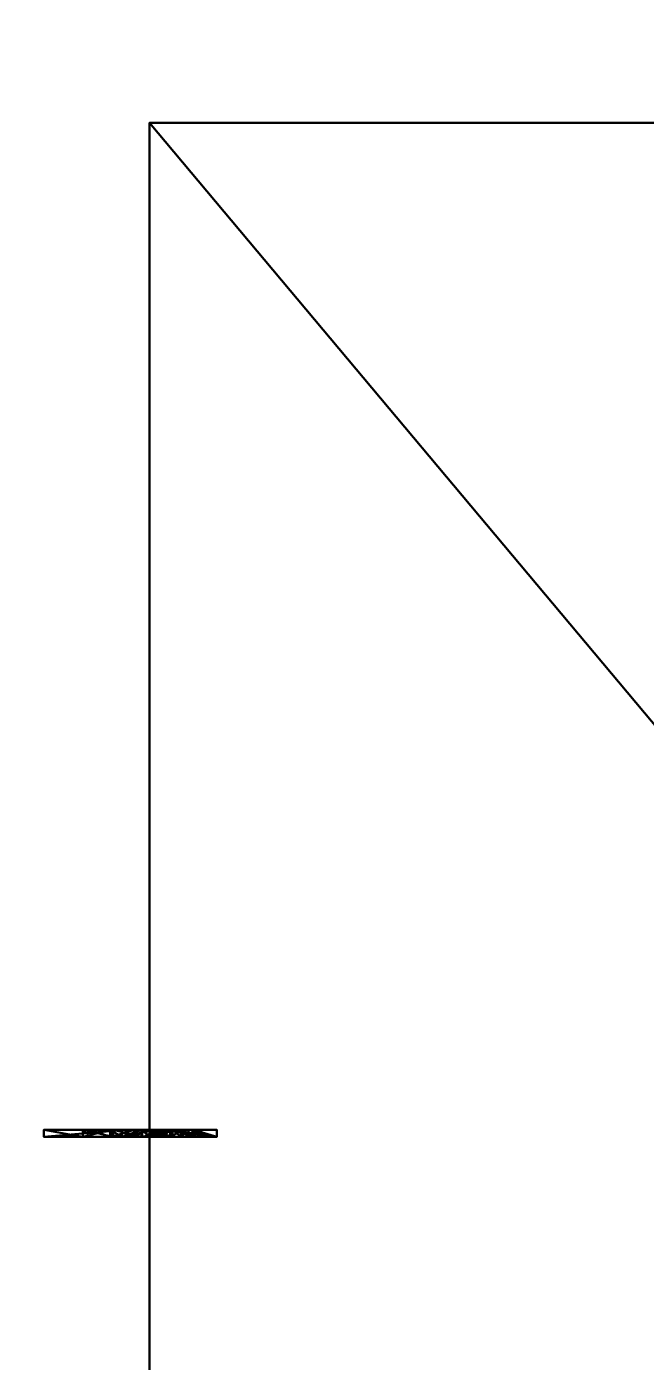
# Model space of a CAD drawing. Extents: x -4.3 to 2.7, y -5.9 to 5.2.
# Drawn here: x 2.1296 to 2.3079, y 3.5232 to 3.9077 of the extents above; entities that cross this region are included whole.
import ezdxf

# ---------------------------------------------------------------- set-up
doc = ezdxf.new("R2010")
doc.units = 0
doc.header["$LTSCALE"] = 0.0254
doc.layers.get('0').update_dxf_attribs({"linetype": 'CONTINUOUS'})
doc.layers.get('DEFPOINTS').update_dxf_attribs({"linetype": 'CONTINUOUS'})
doc.layers.add('ROOM', color=252, linetype='CONTINUOUS')
doc.layers.add('SUBS__SUBWOOFERS_', color=34, linetype='CONTINUOUS')
doc.styles.add('TAHOMA', font='')
doc.styles.get('TAHOMA').set_extended_font_data('Tahoma')
doc.dimstyles.new('DIMSTYLE1', dxfattribs={"dimtxt": 0.211521, "dimasz": 0.0127, "dimexe": 0.0127, "dimexo": 0.0127, "dimgap": 0.00254, "dimtad": 0, "dimtih": 1, "dimtoh": 1, "dimdec": 3, "dimzin": 0, "dimtxsty": 'TAHOMA', "dimblk": 'ARCHTICK', "dimcen": 0.09, "dimazin": 3, "dimtfac": 1, "dimtdec": 4, "dimtofl": 0, "dimtmove": 0, "dimatfit": 3, "dimtolj": 1, "dimtzin": 0})

# ---------------------------------------------------------------- blocks, each defined once
blk = doc.blocks.new('GROUPE84_1')
at = {"color": 0}
for p, q in [((0.21559, 0), (0.21559, 0.05535)), ((0.21559, 0, 0.002), (0.21559, 0.05535, 0.002)), ((0.21559, 0), (0.21559, 0.05535)), ((0.21559, 0, 0.002), (0.21559, 0.05535, 0.002)), ((0.21559, 0.05535), (0.21559, 0.05535, 0.002)), ((0.21559, 0.05535), (0.21559, 0.05535, 0.002)), ((0.23911, 0.05535), (0.23911, 0.05535, 0.002)), ((0.23911, 0.05535), (0.23911, 0.05535, 0.002)), ((0.24677, 0.05498), (0.24677, 0.05498, 0.002)), ((0.24677, 0.05498), (0.24677, 0.05498, 0.002)), ((0.252, 0.05386), (0.252, 0.05386, 0.002)), ((0.252, 0.05386), (0.252, 0.05386, 0.002)), ((0.25562, 0.05179), (0.25562, 0.05179, 0.002)), ((0.25562, 0.05179), (0.25562, 0.05179, 0.002)), ((0.25844, 0.04855), (0.25844, 0.04855, 0.002)), ((0.25844, 0.04855), (0.25844, 0.04855, 0.002)), ((0.22676, 0.04599), (0.22676, 0.03194)), ((0.22676, 0.04599, 0.002), (0.22676, 0.03194, 0.002)), ((0.22676, 0.04599), (0.22676, 0.04599, 0.002)), ((0.22676, 0.04599), (0.22676, 0.03194)), ((0.22676, 0.04599), (0.22676, 0.04599, 0.002)), ((0.22676, 0.04599, 0.002), (0.22676, 0.03194, 0.002)), ((0.23549, 0.04599), (0.23549, 0.04599, 0.002)), ((0.23549, 0.04599), (0.23549, 0.04599, 0.002)), ((0.24364, 0.0458), (0.24364, 0.0458, 0.002)), ((0.24364, 0.0458), (0.24364, 0.0458, 0.002)), ((0.24605, 0.04503), (0.24605, 0.04503, 0.002)), ((0.24605, 0.04503), (0.24605, 0.04503, 0.002)), ((0.24785, 0.04363), (0.24785, 0.04363, 0.002)), ((0.24785, 0.04363), (0.24785, 0.04363, 0.002)), ((0.26025, 0.04447), (0.26025, 0.04447, 0.002)), ((0.26025, 0.04447), (0.26025, 0.04447, 0.002)), ((0.24897, 0.04164), (0.24897, 0.04164, 0.002)), ((0.24897, 0.04164), (0.24897, 0.04164, 0.002)), ((0.24934, 0.03912), (0.24934, 0.03912, 0.002)), ((0.24934, 0.03912), (0.24934, 0.03912, 0.002)), ((0.26086, 0.03983), (0.26086, 0.03983, 0.002)), ((0.26086, 0.03983), (0.26086, 0.03983, 0.002)), ((0.24821, 0.03496), (0.24821, 0.03496, 0.002)), ((0.24821, 0.03496), (0.24821, 0.03496, 0.002)), ((0.24906, 0.03683), (0.24906, 0.03683, 0.002)), ((0.24906, 0.03683), (0.24906, 0.03683, 0.002)), ((0.22676, 0.03194), (0.22676, 0.03194, 0.002)), ((0.22676, 0.03194), (0.22676, 0.03194, 0.002)), ((0.23503, 0.03194), (0.23503, 0.03194, 0.002)), ((0.23503, 0.03194), (0.23503, 0.03194, 0.002)), ((0.24156, 0.03211), (0.24156, 0.03211, 0.002)), ((0.24156, 0.03211), (0.24156, 0.03211, 0.002)), ((0.24508, 0.03262), (0.24508, 0.03262, 0.002)), ((0.24508, 0.03262), (0.24508, 0.03262, 0.002)), ((0.24686, 0.03355), (0.24686, 0.03355, 0.002)), ((0.24686, 0.03355), (0.24686, 0.03355, 0.002)), ((0.2588, 0.03171), (0.2588, 0.03171, 0.002)), ((0.2588, 0.03171), (0.2588, 0.03171, 0.002)), ((0.25994, 0.03415), (0.25994, 0.03415, 0.002)), ((0.25994, 0.03415), (0.25994, 0.03415, 0.002)), ((0.25514, 0.0277), (0.25514, 0.0277, 0.002)), ((0.25514, 0.0277), (0.25514, 0.0277, 0.002)), ((0.2572, 0.02954), (0.2572, 0.02954, 0.002)), ((0.2572, 0.02954), (0.2572, 0.02954, 0.002)), ((0.22676, 0.02311), (0.22676, 0)), ((0.22676, 0.02311, 0.002), (0.22676, 0, 0.002)), ((0.22676, 0.02311), (0.22676, 0.02311, 0.002)), ((0.22676, 0.02311), (0.22676, 0)), ((0.22676, 0.02311), (0.22676, 0.02311, 0.002)), ((0.22676, 0.02311, 0.002), (0.22676, 0, 0.002)), ((0.22903, 0.02311), (0.22903, 0.02311, 0.002)), ((0.22903, 0.02311), (0.22903, 0.02311, 0.002)), ((0.24625, 0.02443), (0.24625, 0.02443, 0.002)), ((0.24625, 0.02443), (0.24625, 0.02443, 0.002)), ((0.25263, 0.02624), (0.25263, 0.02624, 0.002)), ((0.25263, 0.02624), (0.25263, 0.02624, 0.002)), ((0.23465, 0.02248), (0.23465, 0.02248, 0.002)), ((0.23465, 0.02248), (0.23465, 0.02248, 0.002)), ((0.23802, 0.02018), (0.23802, 0.02018, 0.002)), ((0.23802, 0.02018), (0.23802, 0.02018, 0.002)), ((0.24955, 0.02221), (0.24955, 0.02221, 0.002)), ((0.24955, 0.02221), (0.24955, 0.02221, 0.002)), ((0.25223, 0.01978), (0.25223, 0.01978, 0.002)), ((0.25223, 0.01978), (0.25223, 0.01978, 0.002)), ((0.24391, 0.01204), (0.24391, 0.01204, 0.002)), ((0.24391, 0.01204), (0.24391, 0.01204, 0.002)), ((0.25859, 0.0108), (0.25859, 0.0108, 0.002)), ((0.25859, 0.0108), (0.25859, 0.0108, 0.002)), ((0.22676, 0), (0.21559, 0)), ((0.22676, 0, 0.002), (0.21559, 0, 0.002)), ((0.21559, 0), (0.21559, 0, 0.002)), ((0.22676, 0), (0.21559, 0)), ((0.22676, 0, 0.002), (0.21559, 0, 0.002)), ((0.21559, 0), (0.21559, 0, 0.002)), ((0.22676, 0), (0.22676, 0, 0.002)), ((0.22676, 0), (0.22676, 0, 0.002)), ((0.26535, 0), (0.25198, 0)), ((0.26535, 0, 0.002), (0.25198, 0, 0.002)), ((0.26535, 0), (0.25198, 0)), ((0.26535, 0, 0.002), (0.25198, 0, 0.002)), ((0.25198, 0), (0.25198, 0, 0.002)), ((0.25198, 0), (0.25198, 0, 0.002)), ((0.26535, 0), (0.26535, 0, 0.002)), ((0.26535, 0), (0.26535, 0, 0.002))]:
    blk.add_line(p, q, dxfattribs=at)
at = {"color": 28}
mesh = blk.add_polyface(dxfattribs=at)
corners = [(0.21559, 0.05535), (0.22676, 0.04599), (0.21559, 0), (0.23911, 0.05535), (0.23549, 0.04599), (0.24364, 0.0458), (0.24677, 0.05498), (0.24605, 0.04503), (0.24785, 0.04363), (0.252, 0.05386), (0.24897, 0.04164), (0.24934, 0.03912), (0.24686, 0.03355), (0.24625, 0.02443), (0.24508, 0.03262), (0.25263, 0.02624), (0.24821, 0.03496), (0.24906, 0.03683), (0.25562, 0.05179), (0.25514, 0.0277), (0.2572, 0.02954), (0.25844, 0.04855), (0.2588, 0.03171), (0.26025, 0.04447), (0.25994, 0.03415), (0.26086, 0.03983), (0.23503, 0.03194), (0.22676, 0.02311), (0.22676, 0.03194), (0.22903, 0.02311), (0.23465, 0.02248), (0.23802, 0.02018), (0.24156, 0.03211), (0.24391, 0.01204), (0.25198, 0), (0.24955, 0.02221), (0.25223, 0.01978), (0.26535, 0), (0.25859, 0.0108), (0.22676, 0)]
mesh.append_faces([[corners[k] for k in face] for face in [(24, 23, 25), (37, 36, 38)]], dxfattribs={"vtx0": -1, "color": 28})
mesh.append_faces([[corners[k] for k in face] for face in [(0, 1, 2), (1, 3, 4), (4, 3, 5), (5, 6, 7), (7, 6, 8), (8, 9, 10), (10, 9, 11), (12, 13, 14), (13, 12, 15), (15, 18, 19), (19, 18, 20), (20, 21, 22), (22, 23, 24), (26, 27, 28), (27, 26, 29), (29, 26, 30), (30, 26, 31), (31, 32, 33), (33, 13, 34), (34, 36, 37), (39, 28, 27)]], dxfattribs={"vtx0": -1, "vtx1": -1, "color": 28})
mesh.append_faces([[corners[k] for k in face] for face in [(15, 11, 9), (33, 14, 13)]], dxfattribs={"vtx0": -1, "vtx1": -1, "vtx2": -1, "color": 28})
mesh.append_faces([[corners[k] for k in face] for face in [(1, 0, 3), (5, 3, 6), (8, 6, 9), (15, 12, 16), (15, 16, 17), (15, 17, 11), (15, 9, 18), (20, 18, 21), (22, 21, 23), (31, 26, 32), (33, 32, 14), (34, 13, 35), (34, 35, 36), (1, 39, 2), (39, 1, 28)]], dxfattribs={"vtx0": -1, "vtx2": -1, "color": 28})
mesh = blk.add_polyface(dxfattribs=at)
corners = [(0.22903, 0.02311, 0.002), (0.22676, 0.03194, 0.002), (0.22676, 0.02311, 0.002), (0.23503, 0.03194, 0.002), (0.23465, 0.02248, 0.002), (0.23802, 0.02018, 0.002), (0.24156, 0.03211, 0.002), (0.24391, 0.01204, 0.002), (0.24508, 0.03262, 0.002), (0.24625, 0.02443, 0.002), (0.25198, 0, 0.002), (0.24955, 0.02221, 0.002), (0.25223, 0.01978, 0.002), (0.26535, 0, 0.002), (0.25859, 0.0108, 0.002), (0.24686, 0.03355, 0.002), (0.25263, 0.02624, 0.002), (0.24821, 0.03496, 0.002), (0.24906, 0.03683, 0.002), (0.24934, 0.03912, 0.002), (0.252, 0.05386, 0.002), (0.25562, 0.05179, 0.002), (0.25514, 0.0277, 0.002), (0.2572, 0.02954, 0.002), (0.25844, 0.04855, 0.002), (0.2588, 0.03171, 0.002), (0.26025, 0.04447, 0.002), (0.25994, 0.03415, 0.002), (0.26086, 0.03983, 0.002), (0.22676, 0, 0.002), (0.21559, 0.05535, 0.002), (0.21559, 0, 0.002), (0.22676, 0.04599, 0.002), (0.23911, 0.05535, 0.002), (0.23549, 0.04599, 0.002), (0.24364, 0.0458, 0.002), (0.24677, 0.05498, 0.002), (0.24605, 0.04503, 0.002), (0.24785, 0.04363, 0.002), (0.24897, 0.04164, 0.002)]
mesh.append_faces([[corners[k] for k in face] for face in [(12, 13, 14), (26, 27, 28), (29, 30, 31)]], dxfattribs={"vtx0": -1, "color": 28})
mesh.append_faces([[corners[k] for k in face] for face in [(0, 1, 2), (1, 0, 3), (3, 5, 6), (6, 7, 8), (9, 10, 11), (11, 10, 12), (15, 16, 17), (17, 16, 18), (18, 16, 19), (20, 16, 21), (21, 23, 24), (24, 25, 26), (30, 32, 33), (32, 2, 1), (33, 35, 36), (36, 38, 20)]], dxfattribs={"vtx0": -1, "vtx1": -1, "color": 28})
mesh.append_faces([[corners[k] for k in face] for face in [(8, 7, 9), (19, 16, 20), (30, 29, 32)]], dxfattribs={"vtx0": -1, "vtx1": -1, "vtx2": -1, "color": 28})
mesh.append_faces([[corners[k] for k in face] for face in [(3, 0, 4), (3, 4, 5), (6, 5, 7), (9, 7, 10), (12, 10, 13), (9, 15, 8), (15, 9, 16), (21, 16, 22), (21, 22, 23), (24, 23, 25), (26, 25, 27), (32, 29, 2), (33, 32, 34), (33, 34, 35), (36, 35, 37), (36, 37, 38), (20, 38, 39), (20, 39, 19)]], dxfattribs={"vtx0": -1, "vtx2": -1, "color": 28})
mesh = blk.add_polyface(dxfattribs=at)
corners = [(0.21559, 0.05535, 0.002), (0.21559, 0), (0.21559, 0, 0.002), (0.21559, 0.05535)]
mesh.append_faces([[corners[k] for k in face] for face in [(0, 1, 2), (1, 0, 3)]], dxfattribs={"vtx0": -1, "color": 28})
mesh = blk.add_polyface(dxfattribs=at)
corners = [(0.21559, 0.05535, 0.002), (0.23911, 0.05535), (0.21559, 0.05535), (0.23911, 0.05535, 0.002)]
mesh.append_faces([[corners[k] for k in face] for face in [(0, 1, 2), (1, 0, 3)]], dxfattribs={"vtx0": -1, "color": 28})
mesh = blk.add_polyface(dxfattribs=at)
corners = [(0.23911, 0.05535, 0.002), (0.24677, 0.05498), (0.23911, 0.05535), (0.24677, 0.05498, 0.002)]
mesh.append_faces([[corners[k] for k in face] for face in [(0, 1, 2), (1, 0, 3)]], dxfattribs={"vtx0": -1, "color": 28})
mesh = blk.add_polyface(dxfattribs=at)
corners = [(0.24677, 0.05498, 0.002), (0.252, 0.05386), (0.24677, 0.05498), (0.252, 0.05386, 0.002)]
mesh.append_faces([[corners[k] for k in face] for face in [(0, 1, 2), (1, 0, 3)]], dxfattribs={"vtx0": -1, "color": 28})
mesh = blk.add_polyface(dxfattribs=at)
corners = [(0.252, 0.05386, 0.002), (0.25562, 0.05179), (0.252, 0.05386), (0.25562, 0.05179, 0.002)]
mesh.append_faces([[corners[k] for k in face] for face in [(0, 1, 2), (1, 0, 3)]], dxfattribs={"vtx0": -1, "color": 28})
mesh = blk.add_polyface(dxfattribs=at)
corners = [(0.25562, 0.05179), (0.25844, 0.04855, 0.002), (0.25844, 0.04855), (0.25562, 0.05179, 0.002)]
mesh.append_faces([[corners[k] for k in face] for face in [(0, 1, 2), (1, 0, 3)]], dxfattribs={"vtx0": -1, "color": 28})
mesh = blk.add_polyface(dxfattribs=at)
corners = [(0.25844, 0.04855), (0.26025, 0.04447, 0.002), (0.26025, 0.04447), (0.25844, 0.04855, 0.002)]
mesh.append_faces([[corners[k] for k in face] for face in [(0, 1, 2), (1, 0, 3)]], dxfattribs={"vtx0": -1, "color": 28})
mesh = blk.add_polyface(dxfattribs=at)
corners = [(0.23549, 0.04599, 0.002), (0.22676, 0.04599), (0.23549, 0.04599), (0.22676, 0.04599, 0.002)]
mesh.append_faces([[corners[k] for k in face] for face in [(0, 1, 2), (1, 0, 3)]], dxfattribs={"vtx0": -1, "color": 28})
mesh = blk.add_polyface(dxfattribs=at)
corners = [(0.22676, 0.04599), (0.22676, 0.03194, 0.002), (0.22676, 0.03194), (0.22676, 0.04599, 0.002)]
mesh.append_faces([[corners[k] for k in face] for face in [(0, 1, 2), (1, 0, 3)]], dxfattribs={"vtx0": -1, "color": 28})
mesh = blk.add_polyface(dxfattribs=at)
corners = [(0.24364, 0.0458, 0.002), (0.23549, 0.04599), (0.24364, 0.0458), (0.23549, 0.04599, 0.002)]
mesh.append_faces([[corners[k] for k in face] for face in [(0, 1, 2), (1, 0, 3)]], dxfattribs={"vtx0": -1, "color": 28})
mesh = blk.add_polyface(dxfattribs=at)
corners = [(0.24605, 0.04503, 0.002), (0.24364, 0.0458), (0.24605, 0.04503), (0.24364, 0.0458, 0.002)]
mesh.append_faces([[corners[k] for k in face] for face in [(0, 1, 2), (1, 0, 3)]], dxfattribs={"vtx0": -1, "color": 28})
mesh = blk.add_polyface(dxfattribs=at)
corners = [(0.24785, 0.04363, 0.002), (0.24605, 0.04503), (0.24785, 0.04363), (0.24605, 0.04503, 0.002)]
mesh.append_faces([[corners[k] for k in face] for face in [(0, 1, 2), (1, 0, 3)]], dxfattribs={"vtx0": -1, "color": 28})
mesh = blk.add_polyface(dxfattribs=at)
corners = [(0.24785, 0.04363, 0.002), (0.24897, 0.04164), (0.24897, 0.04164, 0.002), (0.24785, 0.04363)]
mesh.append_faces([[corners[k] for k in face] for face in [(0, 1, 2), (1, 0, 3)]], dxfattribs={"vtx0": -1, "color": 28})
mesh = blk.add_polyface(dxfattribs=at)
corners = [(0.26025, 0.04447), (0.26086, 0.03983, 0.002), (0.26086, 0.03983), (0.26025, 0.04447, 0.002)]
mesh.append_faces([[corners[k] for k in face] for face in [(0, 1, 2), (1, 0, 3)]], dxfattribs={"vtx0": -1, "color": 28})
mesh = blk.add_polyface(dxfattribs=at)
corners = [(0.24897, 0.04164, 0.002), (0.24934, 0.03912), (0.24934, 0.03912, 0.002), (0.24897, 0.04164)]
mesh.append_faces([[corners[k] for k in face] for face in [(0, 1, 2), (1, 0, 3)]], dxfattribs={"vtx0": -1, "color": 28})
mesh = blk.add_polyface(dxfattribs=at)
corners = [(0.24934, 0.03912, 0.002), (0.24906, 0.03683), (0.24906, 0.03683, 0.002), (0.24934, 0.03912)]
mesh.append_faces([[corners[k] for k in face] for face in [(0, 1, 2), (1, 0, 3)]], dxfattribs={"vtx0": -1, "color": 28})
mesh = blk.add_polyface(dxfattribs=at)
corners = [(0.26086, 0.03983), (0.25994, 0.03415, 0.002), (0.25994, 0.03415), (0.26086, 0.03983, 0.002)]
mesh.append_faces([[corners[k] for k in face] for face in [(0, 1, 2), (1, 0, 3)]], dxfattribs={"vtx0": -1, "color": 28})
mesh = blk.add_polyface(dxfattribs=at)
corners = [(0.24821, 0.03496, 0.002), (0.24686, 0.03355), (0.24686, 0.03355, 0.002), (0.24821, 0.03496)]
mesh.append_faces([[corners[k] for k in face] for face in [(0, 1, 2), (1, 0, 3)]], dxfattribs={"vtx0": -1, "color": 28})
mesh = blk.add_polyface(dxfattribs=at)
corners = [(0.24906, 0.03683, 0.002), (0.24821, 0.03496), (0.24821, 0.03496, 0.002), (0.24906, 0.03683)]
mesh.append_faces([[corners[k] for k in face] for face in [(0, 1, 2), (1, 0, 3)]], dxfattribs={"vtx0": -1, "color": 28})
mesh = blk.add_polyface(dxfattribs=at)
corners = [(0.22676, 0.03194, 0.002), (0.23503, 0.03194), (0.22676, 0.03194), (0.23503, 0.03194, 0.002)]
mesh.append_faces([[corners[k] for k in face] for face in [(0, 1, 2), (1, 0, 3)]], dxfattribs={"vtx0": -1, "color": 28})
mesh = blk.add_polyface(dxfattribs=at)
corners = [(0.23503, 0.03194, 0.002), (0.24156, 0.03211), (0.23503, 0.03194), (0.24156, 0.03211, 0.002)]
mesh.append_faces([[corners[k] for k in face] for face in [(0, 1, 2), (1, 0, 3)]], dxfattribs={"vtx0": -1, "color": 28})
mesh = blk.add_polyface(dxfattribs=at)
corners = [(0.24156, 0.03211, 0.002), (0.24508, 0.03262), (0.24156, 0.03211), (0.24508, 0.03262, 0.002)]
mesh.append_faces([[corners[k] for k in face] for face in [(0, 1, 2), (1, 0, 3)]], dxfattribs={"vtx0": -1, "color": 28})
mesh = blk.add_polyface(dxfattribs=at)
corners = [(0.24508, 0.03262, 0.002), (0.24686, 0.03355), (0.24508, 0.03262), (0.24686, 0.03355, 0.002)]
mesh.append_faces([[corners[k] for k in face] for face in [(0, 1, 2), (1, 0, 3)]], dxfattribs={"vtx0": -1, "color": 28})
mesh = blk.add_polyface(dxfattribs=at)
corners = [(0.2588, 0.03171), (0.2572, 0.02954, 0.002), (0.2572, 0.02954), (0.2588, 0.03171, 0.002)]
mesh.append_faces([[corners[k] for k in face] for face in [(0, 1, 2), (1, 0, 3)]], dxfattribs={"vtx0": -1, "color": 28})
mesh = blk.add_polyface(dxfattribs=at)
corners = [(0.25994, 0.03415), (0.2588, 0.03171, 0.002), (0.2588, 0.03171), (0.25994, 0.03415, 0.002)]
mesh.append_faces([[corners[k] for k in face] for face in [(0, 1, 2), (1, 0, 3)]], dxfattribs={"vtx0": -1, "color": 28})
mesh = blk.add_polyface(dxfattribs=at)
corners = [(0.25514, 0.0277, 0.002), (0.25263, 0.02624), (0.25514, 0.0277), (0.25263, 0.02624, 0.002)]
mesh.append_faces([[corners[k] for k in face] for face in [(0, 1, 2), (1, 0, 3)]], dxfattribs={"vtx0": -1, "color": 28})
mesh = blk.add_polyface(dxfattribs=at)
corners = [(0.2572, 0.02954, 0.002), (0.25514, 0.0277), (0.2572, 0.02954), (0.25514, 0.0277, 0.002)]
mesh.append_faces([[corners[k] for k in face] for face in [(0, 1, 2), (1, 0, 3)]], dxfattribs={"vtx0": -1, "color": 28})
mesh = blk.add_polyface(dxfattribs=at)
corners = [(0.22903, 0.02311, 0.002), (0.22676, 0.02311), (0.22903, 0.02311), (0.22676, 0.02311, 0.002)]
mesh.append_faces([[corners[k] for k in face] for face in [(0, 1, 2), (1, 0, 3)]], dxfattribs={"vtx0": -1, "color": 28})
mesh = blk.add_polyface(dxfattribs=at)
corners = [(0.22676, 0.02311), (0.22676, 0, 0.002), (0.22676, 0), (0.22676, 0.02311, 0.002)]
mesh.append_faces([[corners[k] for k in face] for face in [(0, 1, 2), (1, 0, 3)]], dxfattribs={"vtx0": -1, "color": 28})
mesh = blk.add_polyface(dxfattribs=at)
corners = [(0.23465, 0.02248, 0.002), (0.22903, 0.02311), (0.23465, 0.02248), (0.22903, 0.02311, 0.002)]
mesh.append_faces([[corners[k] for k in face] for face in [(0, 1, 2), (1, 0, 3)]], dxfattribs={"vtx0": -1, "color": 28})
mesh = blk.add_polyface(dxfattribs=at)
corners = [(0.25263, 0.02624, 0.002), (0.24625, 0.02443), (0.25263, 0.02624), (0.24625, 0.02443, 0.002)]
mesh.append_faces([[corners[k] for k in face] for face in [(0, 1, 2), (1, 0, 3)]], dxfattribs={"vtx0": -1, "color": 28})
mesh = blk.add_polyface(dxfattribs=at)
corners = [(0.24625, 0.02443, 0.002), (0.24955, 0.02221), (0.24625, 0.02443), (0.24955, 0.02221, 0.002)]
mesh.append_faces([[corners[k] for k in face] for face in [(0, 1, 2), (1, 0, 3)]], dxfattribs={"vtx0": -1, "color": 28})
mesh = blk.add_polyface(dxfattribs=at)
corners = [(0.23802, 0.02018, 0.002), (0.23465, 0.02248), (0.23802, 0.02018), (0.23465, 0.02248, 0.002)]
mesh.append_faces([[corners[k] for k in face] for face in [(0, 1, 2), (1, 0, 3)]], dxfattribs={"vtx0": -1, "color": 28})
mesh = blk.add_polyface(dxfattribs=at)
corners = [(0.23802, 0.02018, 0.002), (0.24391, 0.01204), (0.24391, 0.01204, 0.002), (0.23802, 0.02018)]
mesh.append_faces([[corners[k] for k in face] for face in [(0, 1, 2), (1, 0, 3)]], dxfattribs={"vtx0": -1, "color": 28})
mesh = blk.add_polyface(dxfattribs=at)
corners = [(0.24955, 0.02221, 0.002), (0.25223, 0.01978), (0.24955, 0.02221), (0.25223, 0.01978, 0.002)]
mesh.append_faces([[corners[k] for k in face] for face in [(0, 1, 2), (1, 0, 3)]], dxfattribs={"vtx0": -1, "color": 28})
mesh = blk.add_polyface(dxfattribs=at)
corners = [(0.25223, 0.01978), (0.25859, 0.0108, 0.002), (0.25859, 0.0108), (0.25223, 0.01978, 0.002)]
mesh.append_faces([[corners[k] for k in face] for face in [(0, 1, 2), (1, 0, 3)]], dxfattribs={"vtx0": -1, "color": 28})
mesh = blk.add_polyface(dxfattribs=at)
corners = [(0.24391, 0.01204, 0.002), (0.25198, 0), (0.25198, 0, 0.002), (0.24391, 0.01204)]
mesh.append_faces([[corners[k] for k in face] for face in [(0, 1, 2), (1, 0, 3)]], dxfattribs={"vtx0": -1, "color": 28})
mesh = blk.add_polyface(dxfattribs=at)
corners = [(0.25859, 0.0108), (0.26535, 0, 0.002), (0.26535, 0), (0.25859, 0.0108, 0.002)]
mesh.append_faces([[corners[k] for k in face] for face in [(0, 1, 2), (1, 0, 3)]], dxfattribs={"vtx0": -1, "color": 28})
mesh = blk.add_polyface(dxfattribs=at)
corners = [(0.22676, 0, 0.002), (0.21559, 0), (0.22676, 0), (0.21559, 0, 0.002)]
mesh.append_faces([[corners[k] for k in face] for face in [(0, 1, 2), (1, 0, 3)]], dxfattribs={"vtx0": -1, "color": 28})
mesh = blk.add_polyface(dxfattribs=at)
corners = [(0.26535, 0, 0.002), (0.25198, 0), (0.26535, 0), (0.25198, 0, 0.002)]
mesh.append_faces([[corners[k] for k in face] for face in [(0, 1, 2), (1, 0, 3)]], dxfattribs={"vtx0": -1, "color": 28})
blk = doc.blocks.new('GROUPE_16')
at = {"layer": 'SUBS__SUBWOOFERS_', "color": 150}
for p, q in [((0.47, 0.56, 0.735), (0, 0.56, 0.735)), ((0.47, 0.56), (0, 0.56)), ((0, 0.56, 0.735), (0, 0.56)), ((0.47, 0.56, 0.735), (0, 0.56, 0.735)), ((0, 0.56, 0.735), (0, 0, 0.735)), ((0, 0.56, 0.735), (0, 0, 0.735)), ((0, 0.56, 0.735), (0, 0.56)), ((0, 0.56), (0, 0)), ((0, 0.56), (0, 0)), ((0.47, 0.56), (0, 0.56))]:
    blk.add_line(p, q, dxfattribs=at)
mesh = blk.add_polyface(dxfattribs=at)
corners = [(0, 0.56, 0.735), (0.47, 0.56), (0, 0.56), (0.47, 0.56, 0.735)]
mesh.append_faces([[corners[k] for k in face] for face in [(0, 1, 2), (1, 0, 3)]], dxfattribs={"vtx0": -1, "color": 150})
mesh = blk.add_polyface(dxfattribs=at)
corners = [(0.47, 0, 0.735), (0, 0.56, 0.735), (0, 0, 0.735), (0.47, 0.56, 0.735)]
mesh.append_faces([[corners[k] for k in face] for face in [(0, 1, 2), (1, 0, 3)]], dxfattribs={"vtx0": -1, "color": 150})
mesh = blk.add_polyface(dxfattribs=at)
corners = [(0, 0.56, 0.735), (0, 0), (0, 0, 0.735), (0, 0.56)]
mesh.append_faces([[corners[k] for k in face] for face in [(0, 1, 2), (1, 0, 3)]], dxfattribs={"vtx0": -1, "color": 150})
mesh = blk.add_polyface(dxfattribs=at)
corners = [(0.47, 0.56), (0, 0), (0, 0.56), (0.47, 0)]
mesh.append_faces([[corners[k] for k in face] for face in [(0, 1, 2), (1, 0, 3)]], dxfattribs={"vtx0": -1, "color": 150})
blk = doc.blocks.new('_ARCHTICK')
at = {"color": 0, "linetype": 'BYBLOCK', "const_width": 0.15}
blk.add_lwpolyline([(-0.5, -0.5), (0.5, 0.5)], dxfattribs=at)
blk = doc.blocks.new('*D114')
at = {"color": 0}
for p, q in [((2.6873, 5.2), (-3.68976, 5.2)), ((-3.67706, 5.2), (-3.67706, 0.1083)), ((-3.67706, -5.2), (-3.67706, -0.1083)), ((2.6873, -5.2), (-3.68976, -5.2))]:
    blk.add_line(p, q, dxfattribs=at)
at = {"layer": 'DEFPOINTS', "color": 0}
for p in [(-3.67706, 5.2), (2.7, 5.2), (2.7, -5.2)]:
    blk.add_point(p, dxfattribs=at)
at = {"color": 0, "xscale": 0.0127, "yscale": 0.0127, "zscale": 0.0127}
for p, rotation in [((-3.67706, 5.2), 90), ((-3.67706, -5.2), 270)]:
    blk.add_blockref('_ARCHTICK', p, dxfattribs=dict(at, rotation=rotation))
at = {"color": 0, "insert": (-3.67706, 0), "char_height": 0.2115215, "attachment_point": 5, "style": 'TAHOMA'}
blk.add_mtext('\\A1;10.400m', dxfattribs=at)

msp = doc.modelspace()

# ---------------------------------------------------------------- block references
at = {"color": 0}
msp.add_blockref('GROUPE_16', (2.165, 3.32, 0.0125), dxfattribs=at)
at = {"layer": 'SUBS__SUBWOOFERS_', "color": 0, "extrusion": (0, -1, -3.82857e-16)}
msp.add_blockref('GROUPE84_1', (1.919, 0.77283, -3.58989), dxfattribs=at)

# ---------------------------------------------------------------- dimensions: what is measured, and where the dimension line sits
at = {"color": 250}
dim = msp.add_linear_dim(base=(-3.67706, 5.2), p1=(2.7, -5.2), p2=(2.7, 5.2), angle=90, dimstyle='DIMSTYLE1', override={"dimtih": 1, "dimpost": 'm'}, dxfattribs=at)
dim.commit()
dim.dimension.update_dxf_attribs({"geometry": '*D114', "text_midpoint": (-3.67706, 0)})

# ---------------------------------------------------------------- meshes
at = {"layer": 'ROOM', "color": 254}
mesh = msp.add_polyface(dxfattribs=at)
corners = [(2.7, 5.2), (-2.7, -5.2), (-2.7, 5.2), (2.7, -5.2)]
mesh.append_faces([[corners[k] for k in face] for face in [(0, 1, 2), (1, 0, 3)]], dxfattribs={"vtx0": -1, "color": 254})

doc.saveas('drawing.dxf')
